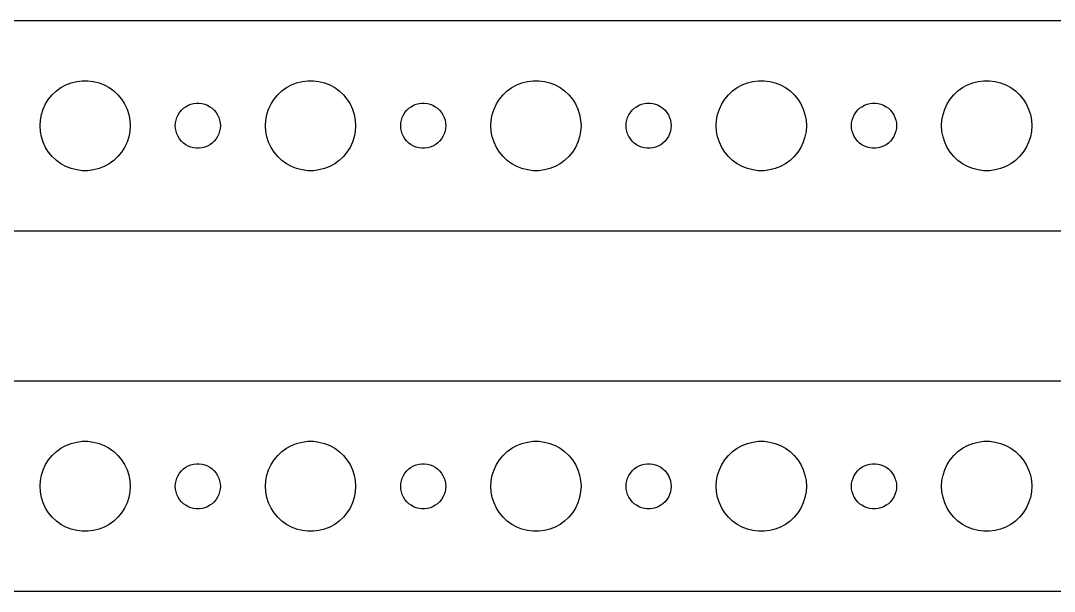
# Model space of a CAD drawing. Header units: metres. Extents: x -247 to 247, y 17 to 55.
# Drawn here: x 55.7 to 124.5, y 17 to 55 of the extents above; entities that cross this region are included whole.
import ezdxf

# ---------------------------------------------------------------- set-up
doc = ezdxf.new("R2010")
doc.units = ezdxf.units.M

msp = doc.modelspace()

# ---------------------------------------------------------------- linework, layer by layer
for p, q in [((242.314, 54.9901), (-242.314, 54.9901)), ((59.0729, 50.8532), (59.4379, 50.9469)), ((59.4379, 50.9469), (59.8116, 50.9941)), ((59.8116, 50.9941), (60.1884, 50.9941)), ((60.1884, 50.9941), (60.5621, 50.9469)), ((60.5621, 50.9469), (60.927, 50.8532)), ((74.073, 50.8532), (74.4379, 50.9469)), ((74.4379, 50.9469), (74.8116, 50.9941)), ((74.8116, 50.9941), (75.1884, 50.9941)), ((75.1884, 50.9941), (75.5621, 50.9469)), ((75.5621, 50.9469), (75.927, 50.8532)), ((89.073, 50.8532), (89.4379, 50.9469)), ((89.4379, 50.9469), (89.8116, 50.9941)), ((89.8116, 50.9941), (90.1884, 50.9941)), ((90.1884, 50.9941), (90.5621, 50.9469)), ((90.5621, 50.9469), (90.927, 50.8532)), ((104.073, 50.8532), (104.438, 50.9469)), ((104.438, 50.9469), (104.812, 50.9941)), ((104.812, 50.9941), (105.188, 50.9941)), ((105.188, 50.9941), (105.562, 50.9469)), ((105.562, 50.9469), (105.927, 50.8532)), ((119.073, 50.8532), (119.438, 50.9469)), ((119.438, 50.9469), (119.812, 50.9941)), ((119.812, 50.9941), (120.188, 50.9941)), ((120.188, 50.9941), (120.562, 50.9469)), ((120.562, 50.9469), (120.927, 50.8532)), ((57.8131, 50.0536), (58.0877, 50.3115)), ((58.0877, 50.3115), (58.3925, 50.533)), ((58.3925, 50.533), (58.7227, 50.7145)), ((58.7227, 50.7145), (59.0729, 50.8532)), ((60.927, 50.8532), (61.2773, 50.7145)), ((61.2773, 50.7145), (61.6075, 50.533)), ((61.6075, 50.533), (61.9123, 50.3115)), ((61.9123, 50.3115), (62.1869, 50.0536)), ((72.8131, 50.0536), (73.0877, 50.3115)), ((73.0877, 50.3115), (73.3925, 50.533)), ((73.3925, 50.533), (73.7227, 50.7145)), ((73.7227, 50.7145), (74.073, 50.8532)), ((75.927, 50.8532), (76.2773, 50.7145)), ((76.2773, 50.7145), (76.6075, 50.533)), ((76.6075, 50.533), (76.9123, 50.3115)), ((76.9123, 50.3115), (77.1869, 50.0536)), ((87.8131, 50.0536), (88.0877, 50.3115)), ((88.0877, 50.3115), (88.3925, 50.533)), ((88.3925, 50.533), (88.7227, 50.7145)), ((88.7227, 50.7145), (89.073, 50.8532)), ((90.927, 50.8532), (91.2773, 50.7145)), ((91.2773, 50.7145), (91.6075, 50.533)), ((91.6075, 50.533), (91.9123, 50.3115)), ((91.9123, 50.3115), (92.1869, 50.0536)), ((102.813, 50.0536), (103.088, 50.3115)), ((103.088, 50.3115), (103.393, 50.533)), ((103.393, 50.533), (103.723, 50.7145)), ((103.723, 50.7145), (104.073, 50.8532)), ((105.927, 50.8532), (106.277, 50.7145)), ((106.277, 50.7145), (106.607, 50.533)), ((106.607, 50.533), (106.912, 50.3115)), ((106.912, 50.3115), (107.187, 50.0536)), ((117.813, 50.0536), (118.088, 50.3115)), ((118.088, 50.3115), (118.393, 50.533)), ((118.393, 50.533), (118.723, 50.7145)), ((118.723, 50.7145), (119.073, 50.8532)), ((120.927, 50.8532), (121.277, 50.7145)), ((121.277, 50.7145), (121.607, 50.533)), ((121.607, 50.533), (121.912, 50.3115)), ((121.912, 50.3115), (122.187, 50.0536)), ((57.3711, 49.4453), (57.5729, 49.7634)), ((57.5729, 49.7634), (57.8131, 50.0536)), ((62.1869, 50.0536), (62.427, 49.7634)), ((62.427, 49.7634), (62.6289, 49.4453)), ((72.3711, 49.4453), (72.573, 49.7634)), ((72.573, 49.7634), (72.8131, 50.0536)), ((77.1869, 50.0536), (77.427, 49.7634)), ((77.427, 49.7634), (77.6289, 49.4453)), ((87.3711, 49.4453), (87.573, 49.7634)), ((87.573, 49.7634), (87.8131, 50.0536)), ((92.1869, 50.0536), (92.427, 49.7634)), ((92.427, 49.7634), (92.6289, 49.4453)), ((102.371, 49.4453), (102.573, 49.7634)), ((102.573, 49.7634), (102.813, 50.0536)), ((107.187, 50.0536), (107.427, 49.7634)), ((107.427, 49.7634), (107.629, 49.4453)), ((117.371, 49.4453), (117.573, 49.7634)), ((117.573, 49.7634), (117.813, 50.0536)), ((122.187, 50.0536), (122.427, 49.7634)), ((122.427, 49.7634), (122.629, 49.4453)), ((57.0942, 48.7461), (57.2107, 49.1044)), ((57.2107, 49.1044), (57.3711, 49.4453)), ((62.6289, 49.4453), (62.7893, 49.1044)), ((62.7893, 49.1044), (62.9057, 48.7461)), ((66.1855, 48.7226), (66.2865, 48.8817)), ((66.2865, 48.8817), (66.4065, 49.0268)), ((66.4065, 49.0268), (66.5439, 49.1558)), ((66.5439, 49.1558), (66.6963, 49.2665)), ((66.6963, 49.2665), (66.8613, 49.3572)), ((66.8613, 49.3572), (67.0365, 49.4266)), ((67.0365, 49.4266), (67.2189, 49.4734)), ((67.2189, 49.4734), (67.4058, 49.497)), ((67.4058, 49.497), (67.5942, 49.497)), ((67.5942, 49.497), (67.7811, 49.4734)), ((67.7811, 49.4734), (67.9635, 49.4266)), ((67.9635, 49.4266), (68.1387, 49.3572)), ((68.1387, 49.3572), (68.3037, 49.2665)), ((68.3037, 49.2665), (68.4561, 49.1558)), ((68.4561, 49.1558), (68.5934, 49.0268)), ((68.5934, 49.0268), (68.7135, 48.8817)), ((68.7135, 48.8817), (68.8145, 48.7226)), ((72.0943, 48.7461), (72.2107, 49.1044)), ((72.2107, 49.1044), (72.3711, 49.4453)), ((77.6289, 49.4453), (77.7893, 49.1044)), ((77.7893, 49.1044), (77.9057, 48.7461)), ((81.1855, 48.7226), (81.2865, 48.8817)), ((81.2865, 48.8817), (81.4065, 49.0268)), ((81.4065, 49.0268), (81.5439, 49.1558)), ((81.5439, 49.1558), (81.6963, 49.2665)), ((81.6963, 49.2665), (81.8613, 49.3572)), ((81.8613, 49.3572), (82.0365, 49.4266)), ((82.0365, 49.4266), (82.2189, 49.4734)), ((82.2189, 49.4734), (82.4058, 49.497)), ((82.4058, 49.497), (82.5942, 49.497)), ((82.5942, 49.497), (82.7811, 49.4734)), ((82.7811, 49.4734), (82.9635, 49.4266)), ((82.9635, 49.4266), (83.1387, 49.3572)), ((83.1387, 49.3572), (83.3037, 49.2665)), ((83.3037, 49.2665), (83.4561, 49.1558)), ((83.4561, 49.1558), (83.5934, 49.0268)), ((83.5934, 49.0268), (83.7135, 48.8817)), ((83.7135, 48.8817), (83.8145, 48.7226)), ((87.0943, 48.7461), (87.2107, 49.1044)), ((87.2107, 49.1044), (87.3711, 49.4453)), ((92.6289, 49.4453), (92.7893, 49.1044)), ((92.7893, 49.1044), (92.9057, 48.7461)), ((96.1855, 48.7226), (96.2865, 48.8817)), ((96.2865, 48.8817), (96.4065, 49.0268)), ((96.4065, 49.0268), (96.5439, 49.1558)), ((96.5439, 49.1558), (96.6963, 49.2665)), ((96.6963, 49.2665), (96.8613, 49.3572)), ((96.8613, 49.3572), (97.0365, 49.4266)), ((97.0365, 49.4266), (97.2189, 49.4734)), ((97.2189, 49.4734), (97.4058, 49.497)), ((97.4058, 49.497), (97.5942, 49.497)), ((97.5942, 49.497), (97.7811, 49.4734)), ((97.7811, 49.4734), (97.9635, 49.4266)), ((97.9635, 49.4266), (98.1387, 49.3572)), ((98.1387, 49.3572), (98.3037, 49.2665)), ((98.3037, 49.2665), (98.4561, 49.1558)), ((98.4561, 49.1558), (98.5934, 49.0268)), ((98.5934, 49.0268), (98.7135, 48.8817)), ((98.7135, 48.8817), (98.8145, 48.7226)), ((102.094, 48.7461), (102.211, 49.1044)), ((102.211, 49.1044), (102.371, 49.4453)), ((107.629, 49.4453), (107.789, 49.1044)), ((107.789, 49.1044), (107.906, 48.7461)), ((111.186, 48.7226), (111.286, 48.8817)), ((111.286, 48.8817), (111.407, 49.0268)), ((111.407, 49.0268), (111.544, 49.1558)), ((111.544, 49.1558), (111.696, 49.2665)), ((111.696, 49.2665), (111.861, 49.3572)), ((111.861, 49.3572), (112.036, 49.4266)), ((112.036, 49.4266), (112.219, 49.4734)), ((112.219, 49.4734), (112.406, 49.497)), ((112.406, 49.497), (112.594, 49.497)), ((112.594, 49.497), (112.781, 49.4734)), ((112.781, 49.4734), (112.964, 49.4266)), ((112.964, 49.4266), (113.139, 49.3572)), ((113.139, 49.3572), (113.304, 49.2665)), ((113.304, 49.2665), (113.456, 49.1558)), ((113.456, 49.1558), (113.593, 49.0268)), ((113.593, 49.0268), (113.714, 48.8817)), ((113.714, 48.8817), (113.814, 48.7226)), ((117.094, 48.7461), (117.211, 49.1044)), ((117.211, 49.1044), (117.371, 49.4453)), ((122.629, 49.4453), (122.789, 49.1044)), ((122.789, 49.1044), (122.906, 48.7461)), ((57, 48), (57.0237, 48.376)), ((57.0237, 48.376), (57.0942, 48.7461)), ((62.9057, 48.7461), (62.9763, 48.376)), ((62.9763, 48.376), (63, 48)), ((66, 48), (66.0118, 48.188)), ((66.0118, 48.188), (66.0471, 48.373)), ((66.0471, 48.373), (66.1053, 48.5522)), ((66.1053, 48.5522), (66.1855, 48.7226)), ((68.8145, 48.7226), (68.8947, 48.5522)), ((68.8947, 48.5522), (68.9529, 48.373)), ((68.9529, 48.373), (68.9882, 48.188)), ((68.9882, 48.188), (69, 48)), ((72, 48), (72.0237, 48.376)), ((72.0237, 48.376), (72.0943, 48.7461)), ((77.9057, 48.7461), (77.9763, 48.376)), ((77.9763, 48.376), (78, 48)), ((81, 48), (81.0118, 48.188)), ((81.0118, 48.188), (81.0471, 48.373)), ((81.0471, 48.373), (81.1053, 48.5522)), ((81.1053, 48.5522), (81.1855, 48.7226)), ((83.8145, 48.7226), (83.8947, 48.5522)), ((83.8947, 48.5522), (83.9529, 48.373)), ((83.9529, 48.373), (83.9882, 48.188)), ((83.9882, 48.188), (84, 48)), ((87, 48), (87.0237, 48.376)), ((87.0237, 48.376), (87.0943, 48.7461)), ((92.9057, 48.7461), (92.9763, 48.376)), ((92.9763, 48.376), (93, 48)), ((96, 48), (96.0118, 48.188)), ((96.0118, 48.188), (96.0471, 48.373)), ((96.0471, 48.373), (96.1053, 48.5522)), ((96.1053, 48.5522), (96.1855, 48.7226)), ((98.8145, 48.7226), (98.8947, 48.5522)), ((98.8947, 48.5522), (98.9529, 48.373)), ((98.9529, 48.373), (98.9882, 48.188)), ((98.9882, 48.188), (99, 48)), ((102, 48), (102.024, 48.376)), ((102.024, 48.376), (102.094, 48.7461)), ((107.906, 48.7461), (107.976, 48.376)), ((107.976, 48.376), (108, 48)), ((111, 48), (111.012, 48.188)), ((111.012, 48.188), (111.047, 48.373)), ((111.047, 48.373), (111.105, 48.5522)), ((111.105, 48.5522), (111.186, 48.7226)), ((113.814, 48.7226), (113.895, 48.5522)), ((113.895, 48.5522), (113.953, 48.373)), ((113.953, 48.373), (113.988, 48.188)), ((113.988, 48.188), (114, 48)), ((117, 48), (117.024, 48.376)), ((117.024, 48.376), (117.094, 48.7461)), ((122.906, 48.7461), (122.976, 48.376)), ((122.976, 48.376), (123, 48)), ((57.0237, 47.624), (57, 48)), ((57.0942, 47.2539), (57.0237, 47.624)), ((62.9763, 47.624), (62.9057, 47.2539)), ((63, 48), (62.9763, 47.624)), ((66.0118, 47.812), (66, 48)), ((66.0471, 47.627), (66.0118, 47.812)), ((66.1053, 47.4478), (66.0471, 47.627)), ((68.9529, 47.627), (68.8947, 47.4478)), ((68.9882, 47.812), (68.9529, 47.627)), ((69, 48), (68.9882, 47.812)), ((72.0237, 47.624), (72, 48)), ((72.0943, 47.2539), (72.0237, 47.624)), ((77.9763, 47.624), (77.9057, 47.2539)), ((78, 48), (77.9763, 47.624)), ((81.0118, 47.812), (81, 48)), ((81.0471, 47.627), (81.0118, 47.812)), ((81.1053, 47.4478), (81.0471, 47.627)), ((83.9529, 47.627), (83.8947, 47.4478)), ((83.9882, 47.812), (83.9529, 47.627)), ((84, 48), (83.9882, 47.812)), ((87.0237, 47.624), (87, 48)), ((87.0943, 47.2539), (87.0237, 47.624)), ((92.9763, 47.624), (92.9057, 47.2539)), ((93, 48), (92.9763, 47.624)), ((96.0118, 47.812), (96, 48)), ((96.0471, 47.627), (96.0118, 47.812)), ((96.1053, 47.4478), (96.0471, 47.627)), ((98.9529, 47.627), (98.8947, 47.4478)), ((98.9882, 47.812), (98.9529, 47.627)), ((99, 48), (98.9882, 47.812)), ((102.024, 47.624), (102, 48)), ((102.094, 47.2539), (102.024, 47.624)), ((107.976, 47.624), (107.906, 47.2539)), ((108, 48), (107.976, 47.624)), ((111.012, 47.812), (111, 48)), ((111.047, 47.627), (111.012, 47.812)), ((111.105, 47.4478), (111.047, 47.627)), ((113.953, 47.627), (113.895, 47.4478)), ((113.988, 47.812), (113.953, 47.627)), ((114, 48), (113.988, 47.812)), ((117.024, 47.624), (117, 48)), ((117.094, 47.2539), (117.024, 47.624)), ((122.976, 47.624), (122.906, 47.2539)), ((123, 48), (122.976, 47.624)), ((57.2107, 46.8956), (57.0942, 47.2539)), ((57.3711, 46.5547), (57.2107, 46.8956)), ((62.7893, 46.8956), (62.6289, 46.5547)), ((62.9057, 47.2539), (62.7893, 46.8956)), ((66.1855, 47.2774), (66.1053, 47.4478)), ((66.2865, 47.1183), (66.1855, 47.2774)), ((66.4065, 46.9732), (66.2865, 47.1183)), ((66.5439, 46.8442), (66.4065, 46.9732)), ((66.6963, 46.7335), (66.5439, 46.8442)), ((68.4561, 46.8442), (68.3037, 46.7335)), ((68.5934, 46.9732), (68.4561, 46.8442)), ((68.7135, 47.1183), (68.5934, 46.9732)), ((68.8145, 47.2774), (68.7135, 47.1183)), ((68.8947, 47.4478), (68.8145, 47.2774)), ((72.2107, 46.8956), (72.0943, 47.2539)), ((72.3711, 46.5547), (72.2107, 46.8956)), ((77.7893, 46.8956), (77.6289, 46.5547)), ((77.9057, 47.2539), (77.7893, 46.8956)), ((81.1855, 47.2774), (81.1053, 47.4478)), ((81.2865, 47.1183), (81.1855, 47.2774)), ((81.4065, 46.9732), (81.2865, 47.1183)), ((81.5439, 46.8442), (81.4065, 46.9732)), ((81.6963, 46.7335), (81.5439, 46.8442)), ((83.4561, 46.8442), (83.3037, 46.7335)), ((83.5934, 46.9732), (83.4561, 46.8442)), ((83.7135, 47.1183), (83.5934, 46.9732)), ((83.8145, 47.2774), (83.7135, 47.1183)), ((83.8947, 47.4478), (83.8145, 47.2774)), ((87.2107, 46.8956), (87.0943, 47.2539)), ((87.3711, 46.5547), (87.2107, 46.8956)), ((92.7893, 46.8956), (92.6289, 46.5547)), ((92.9057, 47.2539), (92.7893, 46.8956)), ((96.1855, 47.2774), (96.1053, 47.4478)), ((96.2865, 47.1183), (96.1855, 47.2774)), ((96.4065, 46.9732), (96.2865, 47.1183)), ((96.5439, 46.8442), (96.4065, 46.9732)), ((96.6963, 46.7335), (96.5439, 46.8442)), ((98.4561, 46.8442), (98.3037, 46.7335)), ((98.5934, 46.9732), (98.4561, 46.8442)), ((98.7135, 47.1183), (98.5934, 46.9732)), ((98.8145, 47.2774), (98.7135, 47.1183)), ((98.8947, 47.4478), (98.8145, 47.2774)), ((102.211, 46.8956), (102.094, 47.2539)), ((102.371, 46.5547), (102.211, 46.8956)), ((107.789, 46.8956), (107.629, 46.5547)), ((107.906, 47.2539), (107.789, 46.8956)), ((111.186, 47.2774), (111.105, 47.4478)), ((111.286, 47.1183), (111.186, 47.2774)), ((111.407, 46.9732), (111.286, 47.1183)), ((111.544, 46.8442), (111.407, 46.9732)), ((111.696, 46.7335), (111.544, 46.8442)), ((113.456, 46.8442), (113.304, 46.7335)), ((113.593, 46.9732), (113.456, 46.8442)), ((113.714, 47.1183), (113.593, 46.9732)), ((113.814, 47.2774), (113.714, 47.1183)), ((113.895, 47.4478), (113.814, 47.2774)), ((117.211, 46.8956), (117.094, 47.2539)), ((117.371, 46.5547), (117.211, 46.8956)), ((122.789, 46.8956), (122.629, 46.5547)), ((122.906, 47.2539), (122.789, 46.8956)), ((57.5729, 46.2366), (57.3711, 46.5547)), ((57.8131, 45.9464), (57.5729, 46.2366)), ((62.427, 46.2366), (62.1869, 45.9464)), ((62.6289, 46.5547), (62.427, 46.2366)), ((66.8613, 46.6428), (66.6963, 46.7335)), ((67.0365, 46.5734), (66.8613, 46.6428)), ((67.2189, 46.5266), (67.0365, 46.5734)), ((67.4058, 46.503), (67.2189, 46.5266)), ((67.5942, 46.503), (67.4058, 46.503)), ((67.7811, 46.5266), (67.5942, 46.503)), ((67.9635, 46.5734), (67.7811, 46.5266)), ((68.1387, 46.6428), (67.9635, 46.5734)), ((68.3037, 46.7335), (68.1387, 46.6428)), ((72.573, 46.2366), (72.3711, 46.5547)), ((72.8131, 45.9464), (72.573, 46.2366)), ((77.427, 46.2366), (77.1869, 45.9464)), ((77.6289, 46.5547), (77.427, 46.2366)), ((81.8613, 46.6428), (81.6963, 46.7335)), ((82.0365, 46.5734), (81.8613, 46.6428)), ((82.2189, 46.5266), (82.0365, 46.5734)), ((82.4058, 46.503), (82.2189, 46.5266)), ((82.5942, 46.503), (82.4058, 46.503)), ((82.7811, 46.5266), (82.5942, 46.503)), ((82.9635, 46.5734), (82.7811, 46.5266)), ((83.1387, 46.6428), (82.9635, 46.5734)), ((83.3037, 46.7335), (83.1387, 46.6428)), ((87.573, 46.2366), (87.3711, 46.5547)), ((87.8131, 45.9464), (87.573, 46.2366)), ((92.427, 46.2366), (92.1869, 45.9464)), ((92.6289, 46.5547), (92.427, 46.2366)), ((96.8613, 46.6428), (96.6963, 46.7335)), ((97.0365, 46.5734), (96.8613, 46.6428)), ((97.2189, 46.5266), (97.0365, 46.5734)), ((97.4058, 46.503), (97.2189, 46.5266)), ((97.5942, 46.503), (97.4058, 46.503)), ((97.7811, 46.5266), (97.5942, 46.503)), ((97.9635, 46.5734), (97.7811, 46.5266)), ((98.1387, 46.6428), (97.9635, 46.5734)), ((98.3037, 46.7335), (98.1387, 46.6428)), ((102.573, 46.2366), (102.371, 46.5547)), ((102.813, 45.9464), (102.573, 46.2366)), ((107.427, 46.2366), (107.187, 45.9464)), ((107.629, 46.5547), (107.427, 46.2366)), ((111.861, 46.6428), (111.696, 46.7335)), ((112.036, 46.5734), (111.861, 46.6428)), ((112.219, 46.5266), (112.036, 46.5734)), ((112.406, 46.503), (112.219, 46.5266)), ((112.594, 46.503), (112.406, 46.503)), ((112.781, 46.5266), (112.594, 46.503)), ((112.964, 46.5734), (112.781, 46.5266)), ((113.139, 46.6428), (112.964, 46.5734)), ((113.304, 46.7335), (113.139, 46.6428)), ((117.573, 46.2366), (117.371, 46.5547)), ((117.813, 45.9464), (117.573, 46.2366)), ((122.427, 46.2366), (122.187, 45.9464)), ((122.629, 46.5547), (122.427, 46.2366)), ((58.0877, 45.6885), (57.8131, 45.9464)), ((58.3925, 45.467), (58.0877, 45.6885)), ((58.7227, 45.2855), (58.3925, 45.467)), ((61.6075, 45.467), (61.2773, 45.2855)), ((61.9123, 45.6885), (61.6075, 45.467)), ((62.1869, 45.9464), (61.9123, 45.6885)), ((73.0877, 45.6885), (72.8131, 45.9464)), ((73.3925, 45.467), (73.0877, 45.6885)), ((73.7227, 45.2855), (73.3925, 45.467)), ((76.6075, 45.467), (76.2773, 45.2855)), ((76.9123, 45.6885), (76.6075, 45.467)), ((77.1869, 45.9464), (76.9123, 45.6885)), ((88.0877, 45.6885), (87.8131, 45.9464)), ((88.3925, 45.467), (88.0877, 45.6885)), ((88.7227, 45.2855), (88.3925, 45.467)), ((91.6075, 45.467), (91.2773, 45.2855)), ((91.9123, 45.6885), (91.6075, 45.467)), ((92.1869, 45.9464), (91.9123, 45.6885)), ((103.088, 45.6885), (102.813, 45.9464)), ((103.393, 45.467), (103.088, 45.6885)), ((103.723, 45.2855), (103.393, 45.467)), ((106.607, 45.467), (106.277, 45.2855)), ((106.912, 45.6885), (106.607, 45.467)), ((107.187, 45.9464), (106.912, 45.6885)), ((118.088, 45.6885), (117.813, 45.9464)), ((118.393, 45.467), (118.088, 45.6885)), ((118.723, 45.2855), (118.393, 45.467)), ((121.607, 45.467), (121.277, 45.2855)), ((121.912, 45.6885), (121.607, 45.467)), ((122.187, 45.9464), (121.912, 45.6885)), ((59.0729, 45.1468), (58.7227, 45.2855)), ((59.4379, 45.0531), (59.0729, 45.1468)), ((59.8116, 45.0059), (59.4379, 45.0531)), ((60.1884, 45.0059), (59.8116, 45.0059)), ((60.5621, 45.0531), (60.1884, 45.0059)), ((60.927, 45.1468), (60.5621, 45.0531)), ((61.2773, 45.2855), (60.927, 45.1468)), ((74.073, 45.1468), (73.7227, 45.2855)), ((74.4379, 45.0531), (74.073, 45.1468)), ((74.8116, 45.0059), (74.4379, 45.0531)), ((75.1884, 45.0059), (74.8116, 45.0059)), ((75.5621, 45.0531), (75.1884, 45.0059)), ((75.927, 45.1468), (75.5621, 45.0531)), ((76.2773, 45.2855), (75.927, 45.1468)), ((89.073, 45.1468), (88.7227, 45.2855)), ((89.4379, 45.0531), (89.073, 45.1468)), ((89.8116, 45.0059), (89.4379, 45.0531)), ((90.1884, 45.0059), (89.8116, 45.0059)), ((90.5621, 45.0531), (90.1884, 45.0059)), ((90.927, 45.1468), (90.5621, 45.0531)), ((91.2773, 45.2855), (90.927, 45.1468)), ((104.073, 45.1468), (103.723, 45.2855)), ((104.438, 45.0531), (104.073, 45.1468)), ((104.812, 45.0059), (104.438, 45.0531)), ((105.188, 45.0059), (104.812, 45.0059)), ((105.562, 45.0531), (105.188, 45.0059)), ((105.927, 45.1468), (105.562, 45.0531)), ((106.277, 45.2855), (105.927, 45.1468)), ((119.073, 45.1468), (118.723, 45.2855)), ((119.438, 45.0531), (119.073, 45.1468)), ((119.812, 45.0059), (119.438, 45.0531)), ((120.188, 45.0059), (119.812, 45.0059)), ((120.562, 45.0531), (120.188, 45.0059)), ((120.927, 45.1468), (120.562, 45.0531)), ((121.277, 45.2855), (120.927, 45.1468)), ((-242.314, 41.0099), (242.314, 41.0099)), ((242.314, 30.9901), (-242.314, 30.9901)), ((58.7227, 26.7145), (59.0729, 26.8532)), ((59.0729, 26.8532), (59.4379, 26.9469)), ((59.4379, 26.9469), (59.8116, 26.9941)), ((59.8116, 26.9941), (60.1884, 26.9941)), ((60.1884, 26.9941), (60.5621, 26.9469)), ((60.5621, 26.9469), (60.927, 26.8532)), ((60.927, 26.8532), (61.2773, 26.7145)), ((73.7227, 26.7145), (74.073, 26.8532)), ((74.073, 26.8532), (74.4379, 26.9469)), ((74.4379, 26.9469), (74.8116, 26.9941)), ((74.8116, 26.9941), (75.1884, 26.9941)), ((75.1884, 26.9941), (75.5621, 26.9469)), ((75.5621, 26.9469), (75.927, 26.8532)), ((75.927, 26.8532), (76.2773, 26.7145)), ((88.7227, 26.7145), (89.073, 26.8532)), ((89.073, 26.8532), (89.4379, 26.9469)), ((89.4379, 26.9469), (89.8116, 26.9941)), ((89.8116, 26.9941), (90.1884, 26.9941)), ((90.1884, 26.9941), (90.5621, 26.9469)), ((90.5621, 26.9469), (90.927, 26.8532)), ((90.927, 26.8532), (91.2773, 26.7145)), ((103.723, 26.7145), (104.073, 26.8532)), ((104.073, 26.8532), (104.438, 26.9469)), ((104.438, 26.9469), (104.812, 26.9941)), ((104.812, 26.9941), (105.188, 26.9941)), ((105.188, 26.9941), (105.562, 26.9469)), ((105.562, 26.9469), (105.927, 26.8532)), ((105.927, 26.8532), (106.277, 26.7145)), ((118.723, 26.7145), (119.073, 26.8532)), ((119.073, 26.8532), (119.438, 26.9469)), ((119.438, 26.9469), (119.812, 26.9941)), ((119.812, 26.9941), (120.188, 26.9941)), ((120.188, 26.9941), (120.562, 26.9469)), ((120.562, 26.9469), (120.927, 26.8532)), ((120.927, 26.8532), (121.277, 26.7145)), ((57.8131, 26.0536), (58.0877, 26.3115)), ((58.0877, 26.3115), (58.3925, 26.533)), ((58.3925, 26.533), (58.7227, 26.7145)), ((61.2773, 26.7145), (61.6075, 26.533)), ((61.6075, 26.533), (61.9123, 26.3115)), ((61.9123, 26.3115), (62.1869, 26.0536)), ((72.8131, 26.0536), (73.0877, 26.3115)), ((73.0877, 26.3115), (73.3925, 26.533)), ((73.3925, 26.533), (73.7227, 26.7145)), ((76.2773, 26.7145), (76.6075, 26.533)), ((76.6075, 26.533), (76.9123, 26.3115)), ((76.9123, 26.3115), (77.1869, 26.0536)), ((87.8131, 26.0536), (88.0877, 26.3115)), ((88.0877, 26.3115), (88.3925, 26.533)), ((88.3925, 26.533), (88.7227, 26.7145)), ((91.2773, 26.7145), (91.6075, 26.533)), ((91.6075, 26.533), (91.9123, 26.3115)), ((91.9123, 26.3115), (92.1869, 26.0536)), ((102.813, 26.0536), (103.088, 26.3115)), ((103.088, 26.3115), (103.393, 26.533)), ((103.393, 26.533), (103.723, 26.7145)), ((106.277, 26.7145), (106.607, 26.533)), ((106.607, 26.533), (106.912, 26.3115)), ((106.912, 26.3115), (107.187, 26.0536)), ((117.813, 26.0536), (118.088, 26.3115)), ((118.088, 26.3115), (118.393, 26.533)), ((118.393, 26.533), (118.723, 26.7145)), ((121.277, 26.7145), (121.607, 26.533)), ((121.607, 26.533), (121.912, 26.3115)), ((121.912, 26.3115), (122.187, 26.0536)), ((57.3711, 25.4453), (57.5729, 25.7634)), ((57.5729, 25.7634), (57.8131, 26.0536)), ((62.1869, 26.0536), (62.427, 25.7634)), ((62.427, 25.7634), (62.6289, 25.4453)), ((67.0365, 25.4266), (67.2189, 25.4734)), ((67.2189, 25.4734), (67.4058, 25.497)), ((67.4058, 25.497), (67.5942, 25.497)), ((67.5942, 25.497), (67.7811, 25.4734)), ((67.7811, 25.4734), (67.9635, 25.4266)), ((72.3711, 25.4453), (72.573, 25.7634)), ((72.573, 25.7634), (72.8131, 26.0536)), ((77.1869, 26.0536), (77.427, 25.7634)), ((77.427, 25.7634), (77.6289, 25.4453)), ((82.0365, 25.4266), (82.2189, 25.4734)), ((82.2189, 25.4734), (82.4058, 25.497)), ((82.4058, 25.497), (82.5942, 25.497)), ((82.5942, 25.497), (82.7811, 25.4734)), ((82.7811, 25.4734), (82.9635, 25.4266)), ((87.3711, 25.4453), (87.573, 25.7634)), ((87.573, 25.7634), (87.8131, 26.0536)), ((92.1869, 26.0536), (92.427, 25.7634)), ((92.427, 25.7634), (92.6289, 25.4453)), ((97.0365, 25.4266), (97.2189, 25.4734)), ((97.2189, 25.4734), (97.4058, 25.497)), ((97.4058, 25.497), (97.5942, 25.497)), ((97.5942, 25.497), (97.7811, 25.4734)), ((97.7811, 25.4734), (97.9635, 25.4266)), ((102.371, 25.4453), (102.573, 25.7634)), ((102.573, 25.7634), (102.813, 26.0536)), ((107.187, 26.0536), (107.427, 25.7634)), ((107.427, 25.7634), (107.629, 25.4453)), ((112.036, 25.4266), (112.219, 25.4734)), ((112.219, 25.4734), (112.406, 25.497)), ((112.406, 25.497), (112.594, 25.497)), ((112.594, 25.497), (112.781, 25.4734)), ((112.781, 25.4734), (112.964, 25.4266)), ((117.371, 25.4453), (117.573, 25.7634)), ((117.573, 25.7634), (117.813, 26.0536)), ((122.187, 26.0536), (122.427, 25.7634)), ((122.427, 25.7634), (122.629, 25.4453)), ((57.0942, 24.7461), (57.2107, 25.1044)), ((57.2107, 25.1044), (57.3711, 25.4453)), ((62.6289, 25.4453), (62.7893, 25.1044)), ((62.7893, 25.1044), (62.9057, 24.7461)), ((66.1855, 24.7226), (66.2865, 24.8817)), ((66.2865, 24.8817), (66.4065, 25.0268)), ((66.4065, 25.0268), (66.5439, 25.1558)), ((66.5439, 25.1558), (66.6963, 25.2665)), ((66.6963, 25.2665), (66.8613, 25.3572)), ((66.8613, 25.3572), (67.0365, 25.4266)), ((67.9635, 25.4266), (68.1387, 25.3572)), ((68.1387, 25.3572), (68.3037, 25.2665)), ((68.3037, 25.2665), (68.4561, 25.1558)), ((68.4561, 25.1558), (68.5934, 25.0268)), ((68.5934, 25.0268), (68.7135, 24.8817)), ((68.7135, 24.8817), (68.8145, 24.7226)), ((72.0943, 24.7461), (72.2107, 25.1044)), ((72.2107, 25.1044), (72.3711, 25.4453)), ((77.6289, 25.4453), (77.7893, 25.1044)), ((77.7893, 25.1044), (77.9057, 24.7461)), ((81.1855, 24.7226), (81.2865, 24.8817)), ((81.2865, 24.8817), (81.4065, 25.0268)), ((81.4065, 25.0268), (81.5439, 25.1558)), ((81.5439, 25.1558), (81.6963, 25.2665)), ((81.6963, 25.2665), (81.8613, 25.3572)), ((81.8613, 25.3572), (82.0365, 25.4266)), ((82.9635, 25.4266), (83.1387, 25.3572)), ((83.1387, 25.3572), (83.3037, 25.2665)), ((83.3037, 25.2665), (83.4561, 25.1558)), ((83.4561, 25.1558), (83.5934, 25.0268)), ((83.5934, 25.0268), (83.7135, 24.8817)), ((83.7135, 24.8817), (83.8145, 24.7226)), ((87.0943, 24.7461), (87.2107, 25.1044)), ((87.2107, 25.1044), (87.3711, 25.4453)), ((92.6289, 25.4453), (92.7893, 25.1044)), ((92.7893, 25.1044), (92.9057, 24.7461)), ((96.1855, 24.7226), (96.2865, 24.8817)), ((96.2865, 24.8817), (96.4065, 25.0268)), ((96.4065, 25.0268), (96.5439, 25.1558)), ((96.5439, 25.1558), (96.6963, 25.2665)), ((96.6963, 25.2665), (96.8613, 25.3572)), ((96.8613, 25.3572), (97.0365, 25.4266)), ((97.9635, 25.4266), (98.1387, 25.3572)), ((98.1387, 25.3572), (98.3037, 25.2665)), ((98.3037, 25.2665), (98.4561, 25.1558)), ((98.4561, 25.1558), (98.5934, 25.0268)), ((98.5934, 25.0268), (98.7135, 24.8817)), ((98.7135, 24.8817), (98.8145, 24.7226)), ((102.094, 24.7461), (102.211, 25.1044)), ((102.211, 25.1044), (102.371, 25.4453)), ((107.629, 25.4453), (107.789, 25.1044)), ((107.789, 25.1044), (107.906, 24.7461)), ((111.186, 24.7226), (111.286, 24.8817)), ((111.286, 24.8817), (111.407, 25.0268)), ((111.407, 25.0268), (111.544, 25.1558)), ((111.544, 25.1558), (111.696, 25.2665)), ((111.696, 25.2665), (111.861, 25.3572)), ((111.861, 25.3572), (112.036, 25.4266)), ((112.964, 25.4266), (113.139, 25.3572)), ((113.139, 25.3572), (113.304, 25.2665)), ((113.304, 25.2665), (113.456, 25.1558)), ((113.456, 25.1558), (113.593, 25.0268)), ((113.593, 25.0268), (113.714, 24.8817)), ((113.714, 24.8817), (113.814, 24.7226)), ((117.094, 24.7461), (117.211, 25.1044)), ((117.211, 25.1044), (117.371, 25.4453)), ((122.629, 25.4453), (122.789, 25.1044)), ((122.789, 25.1044), (122.906, 24.7461)), ((57, 24), (57.0237, 24.376)), ((57.0237, 24.376), (57.0942, 24.7461)), ((62.9057, 24.7461), (62.9763, 24.376)), ((62.9763, 24.376), (63, 24)), ((66, 24), (66.0118, 24.188)), ((66.0118, 24.188), (66.0471, 24.373)), ((66.0471, 24.373), (66.1053, 24.5522)), ((66.1053, 24.5522), (66.1855, 24.7226)), ((68.8145, 24.7226), (68.8947, 24.5522)), ((68.8947, 24.5522), (68.9529, 24.373)), ((68.9529, 24.373), (68.9882, 24.188)), ((68.9882, 24.188), (69, 24)), ((72, 24), (72.0237, 24.376)), ((72.0237, 24.376), (72.0943, 24.7461)), ((77.9057, 24.7461), (77.9763, 24.376)), ((77.9763, 24.376), (78, 24)), ((81, 24), (81.0118, 24.188)), ((81.0118, 24.188), (81.0471, 24.373)), ((81.0471, 24.373), (81.1053, 24.5522)), ((81.1053, 24.5522), (81.1855, 24.7226)), ((83.8145, 24.7226), (83.8947, 24.5522)), ((83.8947, 24.5522), (83.9529, 24.373)), ((83.9529, 24.373), (83.9882, 24.188)), ((83.9882, 24.188), (84, 24)), ((87, 24), (87.0237, 24.376)), ((87.0237, 24.376), (87.0943, 24.7461)), ((92.9057, 24.7461), (92.9763, 24.376)), ((92.9763, 24.376), (93, 24)), ((96, 24), (96.0118, 24.188)), ((96.0118, 24.188), (96.0471, 24.373)), ((96.0471, 24.373), (96.1053, 24.5522)), ((96.1053, 24.5522), (96.1855, 24.7226)), ((98.8145, 24.7226), (98.8947, 24.5522)), ((98.8947, 24.5522), (98.9529, 24.373)), ((98.9529, 24.373), (98.9882, 24.188)), ((98.9882, 24.188), (99, 24)), ((102, 24), (102.024, 24.376)), ((102.024, 24.376), (102.094, 24.7461)), ((107.906, 24.7461), (107.976, 24.376)), ((107.976, 24.376), (108, 24)), ((111, 24), (111.012, 24.188)), ((111.012, 24.188), (111.047, 24.373)), ((111.047, 24.373), (111.105, 24.5522)), ((111.105, 24.5522), (111.186, 24.7226)), ((113.814, 24.7226), (113.895, 24.5522)), ((113.895, 24.5522), (113.953, 24.373)), ((113.953, 24.373), (113.988, 24.188)), ((113.988, 24.188), (114, 24)), ((117, 24), (117.024, 24.376)), ((117.024, 24.376), (117.094, 24.7461)), ((122.906, 24.7461), (122.976, 24.376)), ((122.976, 24.376), (123, 24)), ((57.0237, 23.624), (57, 24)), ((57.0942, 23.2539), (57.0237, 23.624)), ((62.9763, 23.624), (62.9057, 23.2539)), ((63, 24), (62.9763, 23.624)), ((66.0118, 23.812), (66, 24)), ((66.0471, 23.627), (66.0118, 23.812)), ((66.1053, 23.4478), (66.0471, 23.627)), ((66.1855, 23.2774), (66.1053, 23.4478)), ((68.8947, 23.4478), (68.8145, 23.2774)), ((68.9529, 23.627), (68.8947, 23.4478)), ((68.9882, 23.812), (68.9529, 23.627)), ((69, 24), (68.9882, 23.812)), ((72.0237, 23.624), (72, 24)), ((72.0943, 23.2539), (72.0237, 23.624)), ((77.9763, 23.624), (77.9057, 23.2539)), ((78, 24), (77.9763, 23.624)), ((81.0118, 23.812), (81, 24)), ((81.0471, 23.627), (81.0118, 23.812)), ((81.1053, 23.4478), (81.0471, 23.627)), ((81.1855, 23.2774), (81.1053, 23.4478)), ((83.8947, 23.4478), (83.8145, 23.2774)), ((83.9529, 23.627), (83.8947, 23.4478)), ((83.9882, 23.812), (83.9529, 23.627)), ((84, 24), (83.9882, 23.812)), ((87.0237, 23.624), (87, 24)), ((87.0943, 23.2539), (87.0237, 23.624)), ((92.9763, 23.624), (92.9057, 23.2539)), ((93, 24), (92.9763, 23.624)), ((96.0118, 23.812), (96, 24)), ((96.0471, 23.627), (96.0118, 23.812)), ((96.1053, 23.4478), (96.0471, 23.627)), ((96.1855, 23.2774), (96.1053, 23.4478)), ((98.8947, 23.4478), (98.8145, 23.2774)), ((98.9529, 23.627), (98.8947, 23.4478)), ((98.9882, 23.812), (98.9529, 23.627)), ((99, 24), (98.9882, 23.812)), ((102.024, 23.624), (102, 24)), ((102.094, 23.2539), (102.024, 23.624)), ((107.976, 23.624), (107.906, 23.2539)), ((108, 24), (107.976, 23.624)), ((111.012, 23.812), (111, 24)), ((111.047, 23.627), (111.012, 23.812)), ((111.105, 23.4478), (111.047, 23.627)), ((111.186, 23.2774), (111.105, 23.4478)), ((113.895, 23.4478), (113.814, 23.2774)), ((113.953, 23.627), (113.895, 23.4478)), ((113.988, 23.812), (113.953, 23.627)), ((114, 24), (113.988, 23.812)), ((117.024, 23.624), (117, 24)), ((117.094, 23.2539), (117.024, 23.624)), ((122.976, 23.624), (122.906, 23.2539)), ((123, 24), (122.976, 23.624)), ((57.2107, 22.8956), (57.0942, 23.2539)), ((57.3711, 22.5547), (57.2107, 22.8956)), ((62.7893, 22.8956), (62.6289, 22.5547)), ((62.9057, 23.2539), (62.7893, 22.8956)), ((66.2865, 23.1183), (66.1855, 23.2774)), ((66.4065, 22.9732), (66.2865, 23.1183)), ((66.5439, 22.8442), (66.4065, 22.9732)), ((66.6963, 22.7335), (66.5439, 22.8442)), ((66.8613, 22.6428), (66.6963, 22.7335)), ((68.3037, 22.7335), (68.1387, 22.6428)), ((68.4561, 22.8442), (68.3037, 22.7335)), ((68.5934, 22.9732), (68.4561, 22.8442)), ((68.7135, 23.1183), (68.5934, 22.9732)), ((68.8145, 23.2774), (68.7135, 23.1183)), ((72.2107, 22.8956), (72.0943, 23.2539)), ((72.3711, 22.5547), (72.2107, 22.8956)), ((77.7893, 22.8956), (77.6289, 22.5547)), ((77.9057, 23.2539), (77.7893, 22.8956)), ((81.2865, 23.1183), (81.1855, 23.2774)), ((81.4065, 22.9732), (81.2865, 23.1183)), ((81.5439, 22.8442), (81.4065, 22.9732)), ((81.6963, 22.7335), (81.5439, 22.8442)), ((81.8613, 22.6428), (81.6963, 22.7335)), ((83.3037, 22.7335), (83.1387, 22.6428)), ((83.4561, 22.8442), (83.3037, 22.7335)), ((83.5934, 22.9732), (83.4561, 22.8442)), ((83.7135, 23.1183), (83.5934, 22.9732)), ((83.8145, 23.2774), (83.7135, 23.1183)), ((87.2107, 22.8956), (87.0943, 23.2539)), ((87.3711, 22.5547), (87.2107, 22.8956)), ((92.7893, 22.8956), (92.6289, 22.5547)), ((92.9057, 23.2539), (92.7893, 22.8956)), ((96.2865, 23.1183), (96.1855, 23.2774)), ((96.4065, 22.9732), (96.2865, 23.1183)), ((96.5439, 22.8442), (96.4065, 22.9732)), ((96.6963, 22.7335), (96.5439, 22.8442)), ((96.8613, 22.6428), (96.6963, 22.7335)), ((98.3037, 22.7335), (98.1387, 22.6428)), ((98.4561, 22.8442), (98.3037, 22.7335)), ((98.5934, 22.9732), (98.4561, 22.8442)), ((98.7135, 23.1183), (98.5934, 22.9732)), ((98.8145, 23.2774), (98.7135, 23.1183)), ((102.211, 22.8956), (102.094, 23.2539)), ((102.371, 22.5547), (102.211, 22.8956)), ((107.789, 22.8956), (107.629, 22.5547)), ((107.906, 23.2539), (107.789, 22.8956)), ((111.286, 23.1183), (111.186, 23.2774)), ((111.407, 22.9732), (111.286, 23.1183)), ((111.544, 22.8442), (111.407, 22.9732)), ((111.696, 22.7335), (111.544, 22.8442)), ((111.861, 22.6428), (111.696, 22.7335)), ((113.304, 22.7335), (113.139, 22.6428)), ((113.456, 22.8442), (113.304, 22.7335)), ((113.593, 22.9732), (113.456, 22.8442)), ((113.714, 23.1183), (113.593, 22.9732)), ((113.814, 23.2774), (113.714, 23.1183)), ((117.211, 22.8956), (117.094, 23.2539)), ((117.371, 22.5547), (117.211, 22.8956)), ((122.789, 22.8956), (122.629, 22.5547)), ((122.906, 23.2539), (122.789, 22.8956)), ((57.5729, 22.2366), (57.3711, 22.5547)), ((57.8131, 21.9464), (57.5729, 22.2366)), ((62.427, 22.2366), (62.1869, 21.9464)), ((62.6289, 22.5547), (62.427, 22.2366)), ((67.0365, 22.5734), (66.8613, 22.6428)), ((67.2189, 22.5266), (67.0365, 22.5734)), ((67.4058, 22.503), (67.2189, 22.5266)), ((67.5942, 22.503), (67.4058, 22.503)), ((67.7811, 22.5266), (67.5942, 22.503)), ((67.9635, 22.5734), (67.7811, 22.5266)), ((68.1387, 22.6428), (67.9635, 22.5734)), ((72.573, 22.2366), (72.3711, 22.5547)), ((72.8131, 21.9464), (72.573, 22.2366)), ((77.427, 22.2366), (77.1869, 21.9464)), ((77.6289, 22.5547), (77.427, 22.2366)), ((82.0365, 22.5734), (81.8613, 22.6428)), ((82.2189, 22.5266), (82.0365, 22.5734)), ((82.4058, 22.503), (82.2189, 22.5266)), ((82.5942, 22.503), (82.4058, 22.503)), ((82.7811, 22.5266), (82.5942, 22.503)), ((82.9635, 22.5734), (82.7811, 22.5266)), ((83.1387, 22.6428), (82.9635, 22.5734)), ((87.573, 22.2366), (87.3711, 22.5547)), ((87.8131, 21.9464), (87.573, 22.2366)), ((92.427, 22.2366), (92.1869, 21.9464)), ((92.6289, 22.5547), (92.427, 22.2366)), ((97.0365, 22.5734), (96.8613, 22.6428)), ((97.2189, 22.5266), (97.0365, 22.5734)), ((97.4058, 22.503), (97.2189, 22.5266)), ((97.5942, 22.503), (97.4058, 22.503)), ((97.7811, 22.5266), (97.5942, 22.503)), ((97.9635, 22.5734), (97.7811, 22.5266)), ((98.1387, 22.6428), (97.9635, 22.5734)), ((102.573, 22.2366), (102.371, 22.5547)), ((102.813, 21.9464), (102.573, 22.2366)), ((107.427, 22.2366), (107.187, 21.9464)), ((107.629, 22.5547), (107.427, 22.2366)), ((112.036, 22.5734), (111.861, 22.6428)), ((112.219, 22.5266), (112.036, 22.5734)), ((112.406, 22.503), (112.219, 22.5266)), ((112.594, 22.503), (112.406, 22.503)), ((112.781, 22.5266), (112.594, 22.503)), ((112.964, 22.5734), (112.781, 22.5266)), ((113.139, 22.6428), (112.964, 22.5734)), ((117.573, 22.2366), (117.371, 22.5547)), ((117.813, 21.9464), (117.573, 22.2366)), ((122.427, 22.2366), (122.187, 21.9464)), ((122.629, 22.5547), (122.427, 22.2366)), ((58.0877, 21.6885), (57.8131, 21.9464)), ((58.3925, 21.467), (58.0877, 21.6885)), ((58.7227, 21.2855), (58.3925, 21.467)), ((61.6075, 21.467), (61.2773, 21.2855)), ((61.9123, 21.6885), (61.6075, 21.467)), ((62.1869, 21.9464), (61.9123, 21.6885)), ((73.0877, 21.6885), (72.8131, 21.9464)), ((73.3925, 21.467), (73.0877, 21.6885)), ((73.7227, 21.2855), (73.3925, 21.467)), ((76.6075, 21.467), (76.2773, 21.2855)), ((76.9123, 21.6885), (76.6075, 21.467)), ((77.1869, 21.9464), (76.9123, 21.6885)), ((88.0877, 21.6885), (87.8131, 21.9464)), ((88.3925, 21.467), (88.0877, 21.6885)), ((88.7227, 21.2855), (88.3925, 21.467)), ((91.6075, 21.467), (91.2773, 21.2855)), ((91.9123, 21.6885), (91.6075, 21.467)), ((92.1869, 21.9464), (91.9123, 21.6885)), ((103.088, 21.6885), (102.813, 21.9464)), ((103.393, 21.467), (103.088, 21.6885)), ((103.723, 21.2855), (103.393, 21.467)), ((106.607, 21.467), (106.277, 21.2855)), ((106.912, 21.6885), (106.607, 21.467)), ((107.187, 21.9464), (106.912, 21.6885)), ((118.088, 21.6885), (117.813, 21.9464)), ((118.393, 21.467), (118.088, 21.6885)), ((118.723, 21.2855), (118.393, 21.467)), ((121.607, 21.467), (121.277, 21.2855)), ((121.912, 21.6885), (121.607, 21.467)), ((122.187, 21.9464), (121.912, 21.6885)), ((59.0729, 21.1468), (58.7227, 21.2855)), ((59.4379, 21.0531), (59.0729, 21.1468)), ((59.8116, 21.0059), (59.4379, 21.0531)), ((60.1884, 21.0059), (59.8116, 21.0059)), ((60.5621, 21.0531), (60.1884, 21.0059)), ((60.927, 21.1468), (60.5621, 21.0531)), ((61.2773, 21.2855), (60.927, 21.1468)), ((74.073, 21.1468), (73.7227, 21.2855)), ((74.4379, 21.0531), (74.073, 21.1468)), ((74.8116, 21.0059), (74.4379, 21.0531)), ((75.1884, 21.0059), (74.8116, 21.0059)), ((75.5621, 21.0531), (75.1884, 21.0059)), ((75.927, 21.1468), (75.5621, 21.0531)), ((76.2773, 21.2855), (75.927, 21.1468)), ((89.073, 21.1468), (88.7227, 21.2855)), ((89.4379, 21.0531), (89.073, 21.1468)), ((89.8116, 21.0059), (89.4379, 21.0531)), ((90.1884, 21.0059), (89.8116, 21.0059)), ((90.5621, 21.0531), (90.1884, 21.0059)), ((90.927, 21.1468), (90.5621, 21.0531)), ((91.2773, 21.2855), (90.927, 21.1468)), ((104.073, 21.1468), (103.723, 21.2855)), ((104.438, 21.0531), (104.073, 21.1468)), ((104.812, 21.0059), (104.438, 21.0531)), ((105.188, 21.0059), (104.812, 21.0059)), ((105.562, 21.0531), (105.188, 21.0059)), ((105.927, 21.1468), (105.562, 21.0531)), ((106.277, 21.2855), (105.927, 21.1468)), ((119.073, 21.1468), (118.723, 21.2855)), ((119.438, 21.0531), (119.073, 21.1468)), ((119.812, 21.0059), (119.438, 21.0531)), ((120.188, 21.0059), (119.812, 21.0059)), ((120.562, 21.0531), (120.188, 21.0059)), ((120.927, 21.1468), (120.562, 21.0531)), ((121.277, 21.2855), (120.927, 21.1468)), ((-242.314, 17.0099), (242.314, 17.0099))]:
    msp.add_line(p, q)

doc.saveas('drawing.dxf')
